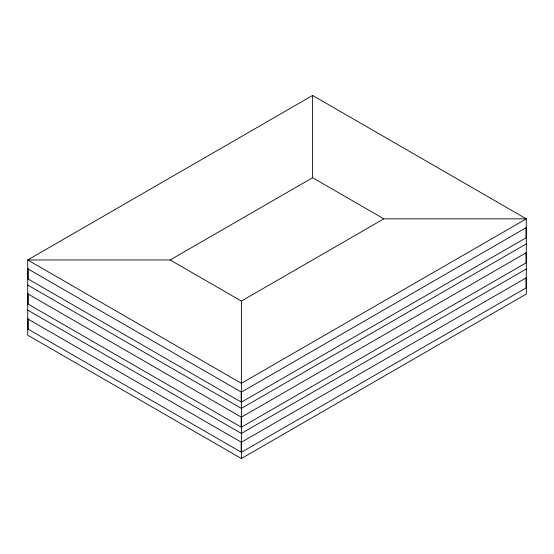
<?xml version="1.0" encoding="UTF-8"?>
<svg xmlns="http://www.w3.org/2000/svg" width="554" height="554" viewBox="0 0 554 554"><rect width="100%" height="100%" fill="white"/><g stroke="black" fill="none" stroke-linecap="round" stroke-linejoin="round"><path stroke-width="0.83" d="M312.615 95.461L27.7 259.958L27.7 335.163L241.385 458.539L526.3 294.042L526.3 218.837L312.615 95.461L312.615 177.709L170.154 259.958L27.7 259.958L241.385 383.326L526.3 218.837L383.846 218.837L241.385 301.078L170.154 259.958M526.12 227.715L241.565 392.003L241.565 402.045L526.12 237.756L526.044 227.59M526.3 243.905L241.385 408.395L27.7 285.026M526.12 252.783L241.565 417.072L241.565 427.113L526.12 262.825L526.044 252.659M526.3 268.974L241.385 433.463L27.7 310.095M526.12 277.859L241.565 442.14L241.565 452.182L526.12 287.893L526.044 277.727M312.615 177.709L383.846 218.837M27.88 268.835L241.205 391.997L241.205 402.045L27.88 278.884L27.88 268.635M27.88 293.904L241.205 417.065L241.205 427.113L27.88 303.952L27.88 293.703M27.88 318.972L241.205 442.134L241.205 452.182L27.88 329.021L27.88 318.772M241.385 301.078L241.385 458.539M27.956 268.711L27.956 278.773M27.956 293.779L27.956 303.848M27.956 318.848L27.956 328.917"/></g></svg>
